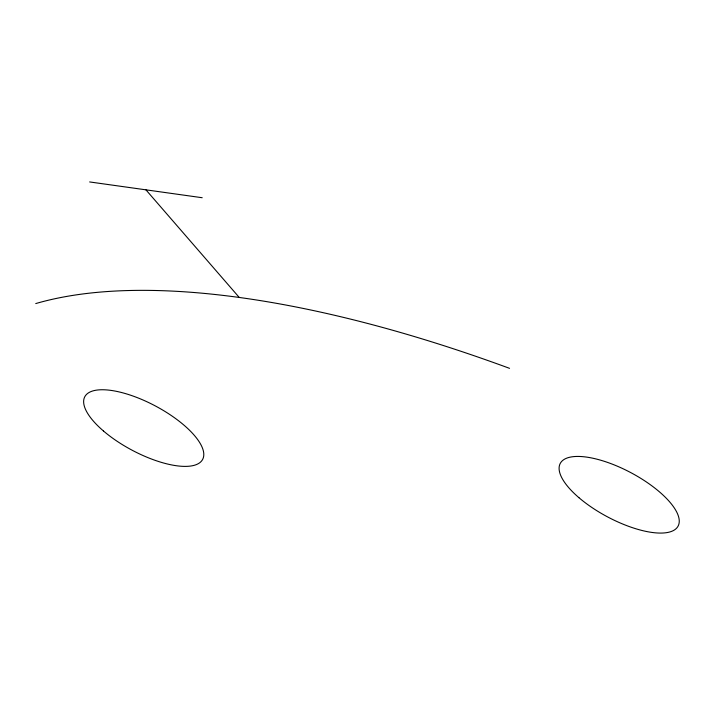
<?xml version="1.0" encoding="UTF-8"?>
<svg xmlns="http://www.w3.org/2000/svg" width="715" height="715" viewBox="0 0 715 715"><rect width="100%" height="100%" fill="white"/><g stroke="black" fill="none" stroke-linecap="round" stroke-linejoin="round"><path stroke-width="1.07" d="M89.643 181.941L202.202 197.724M145.923 189.833L239.257 297.458M35.75 303.571A759.732 284.597 28 0 1 509.545 368.341M103.461 430.984A66.736 24.998 28 0 0 202.47 459.7A66.736 24.998 28 0 0 125.214 393.518A66.736 24.998 28 0 0 103.461 430.984M578.918 497.667A66.736 24.998 28 0 0 677.927 526.392A66.736 24.998 28 0 0 600.663 460.201A66.736 24.998 28 0 0 578.918 497.667"/></g></svg>
